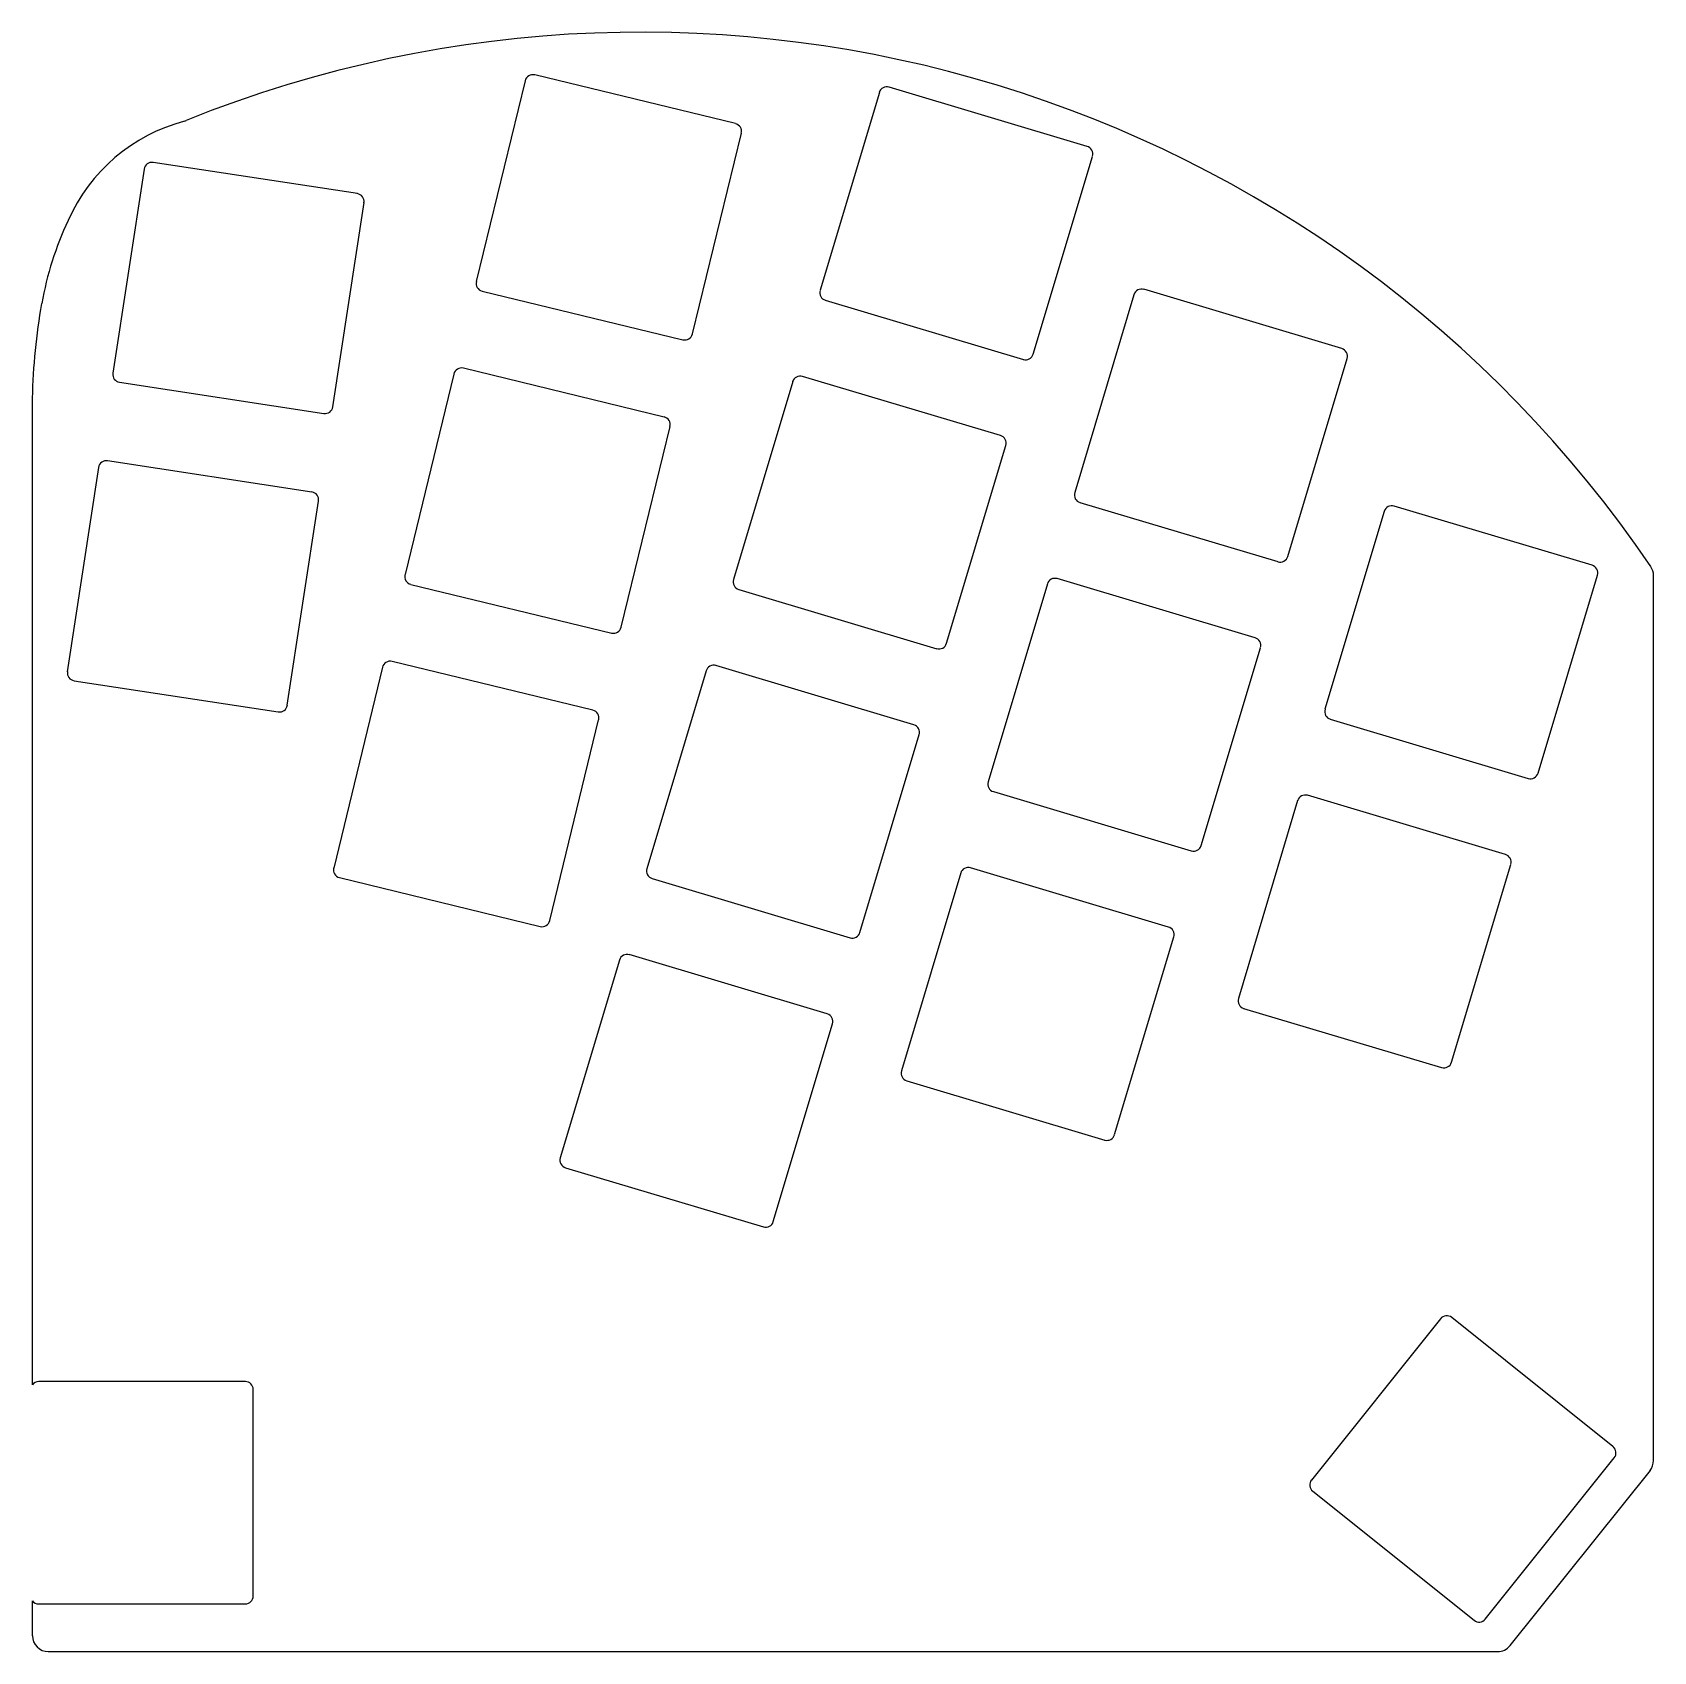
# Model space of a CAD drawing. Header units: millimetres. Extents: x 143 to 245, y -198 to -96.
import ezdxf

# ---------------------------------------------------------------- set-up
doc = ezdxf.new("R2010")
doc.units = ezdxf.units.MM

msp = doc.modelspace()

# ---------------------------------------------------------------- linework, layer by layer
for p, q in [((173.77, -99.39), (170.69, -112.02)), ((187, -102.09), (174.37, -99.02)), ((209.12, -103.52), (196.67, -99.79)), ((196.05, -100.13), (192.32, -112.58)), ((184.3, -115.33), (187.37, -102.7)), ((149.79, -104.95), (147.83, -117.8)), ((163.21, -106.49), (150.36, -104.53)), ((205.73, -116.6), (209.46, -104.15)), ((161.67, -119.91), (163.63, -107.06)), ((171.06, -112.63), (183.69, -115.7)), ((192.65, -113.21), (205.11, -116.93)), ((212.07, -112.86), (208.34, -125.31)), ((225.14, -116.25), (212.69, -112.52)), ((221.75, -129.33), (225.48, -116.88)), ((169.28, -117.85), (166.21, -130.48)), ((182.51, -120.56), (169.88, -117.48)), ((203.67, -121.72), (191.22, -118)), ((148.25, -118.37), (161.1, -120.33)), ((190.6, -118.33), (186.87, -130.79)), ((142.76, -181.47), (142.76, -119.38)), ((179.81, -133.79), (182.88, -121.16)), ((200.28, -134.8), (204.01, -122.35)), ((160.34, -125.28), (147.49, -123.32)), ((146.92, -123.74), (144.96, -136.59)), ((158.8, -138.7), (160.76, -125.85)), ((208.67, -125.94), (221.13, -129.66)), ((240.89, -129.89), (228.44, -126.16)), ((227.82, -126.5), (224.09, -138.95)), ((237.5, -142.97), (241.23, -130.52)), ((244.76, -186.25), (244.76, -130.54)), ((166.57, -131.09), (179.21, -134.16)), ((187.2, -131.41), (199.66, -135.14)), ((206.62, -131.06), (202.89, -143.52)), ((219.69, -134.45), (207.24, -130.73)), ((216.3, -147.53), (220.03, -135.08)), ((164.79, -136.31), (161.72, -148.95)), ((178.02, -139.02), (165.39, -135.95)), ((185.15, -136.53), (181.42, -148.99)), ((198.22, -139.93), (185.77, -136.2)), ((145.38, -137.16), (158.23, -139.12)), ((175.32, -152.25), (178.39, -139.62)), ((224.42, -139.58), (236.88, -143.31)), ((194.83, -153), (198.56, -140.55)), ((203.23, -144.14), (215.68, -147.87)), ((222.37, -144.7), (218.64, -157.16)), ((235.44, -148.09), (222.99, -144.37)), ((232.05, -161.17), (235.78, -148.72)), ((162.08, -149.55), (174.72, -152.62)), ((181.75, -149.61), (194.21, -153.34)), ((201.17, -149.26), (197.44, -161.72)), ((214.24, -152.66), (201.79, -148.93)), ((210.85, -165.73), (214.58, -153.28)), ((179.7, -154.74), (175.97, -167.19)), ((192.77, -158.13), (180.32, -154.4)), ((218.97, -157.78), (231.43, -161.51)), ((189.38, -171.2), (193.11, -158.75)), ((197.78, -162.34), (210.23, -166.07)), ((176.3, -167.81), (188.76, -171.54)), ((231.36, -177.32), (223.24, -187.47)), ((242.21, -185.36), (232.06, -177.24)), ((156.16, -181.27), (143.16, -181.27)), ((156.66, -194.77), (156.66, -181.77)), ((234.17, -196.22), (242.29, -186.07)), ((244.54, -186.88), (235.73, -197.89)), ((223.32, -188.17), (233.47, -196.3)), ((142.76, -197.27), (142.76, -195.07)), ((143.16, -195.27), (156.16, -195.27)), ((143.76, -198.27), (234.95, -198.27))]:
    msp.add_line(p, q)
for centre, radius, start, end in [((181.09, -173.12), 76.78, 34.1933, 111.9084), ((174.25, -99.51), 0.5, 76.3333, 166.3333), ((196.52, -100.27), 0.5, 73.3333, 163.3333), ((155.2, -112.71), 11.15, 104.9598, 156.0406), ((152.07, -100.97), 1, 284.9598, 291.9084), ((186.88, -102.58), 0.5, 346.3333, 76.3333), ((208.98, -104), 0.5, 343.3333, 73.3333), ((150.28, -105.03), 0.5, 81.3333, 171.3333), ((163.13, -106.99), 0.5, 351.3333, 81.3333), ((163.75, -117), 20.71, 154.796, 170.032), ((171.18, -112.14), 0.5, 166.3333, 256.3333), ((192.8, -112.73), 0.5, 163.3333, 253.3333), ((212.55, -113), 0.5, 73.3333, 163.3333), ((179.98, -120.04), 37.23, 169.7453, 178.9554), ((183.81, -115.21), 0.5, 256.3333, 346.3333), ((225, -116.73), 0.5, 343.3333, 73.3333), ((205.25, -116.46), 0.5, 253.3333, 343.3333), ((148.32, -117.88), 0.5, 171.3333, 261.3333), ((169.76, -117.97), 0.5, 76.3333, 166.3333), ((191.07, -118.48), 0.5, 73.3333, 163.3333), ((143.76, -119.38), 1, 178.9554, 180), ((161.17, -119.84), 0.5, 261.3333, 351.3333), ((182.39, -121.04), 0.5, 346.3333, 76.3333), ((203.53, -122.2), 0.5, 343.3333, 73.3333), ((147.42, -123.81), 0.5, 81.3333, 171.3333), ((160.27, -125.77), 0.5, 351.3333, 81.3333), ((208.82, -125.46), 0.5, 163.3333, 253.3333), ((228.3, -126.64), 0.5, 73.3333, 163.3333), ((221.27, -129.19), 0.5, 253.3333, 343.3333), ((166.69, -130.6), 0.5, 166.3333, 256.3333), ((240.75, -130.37), 0.5, 343.3333, 73.3333), ((243.76, -130.54), 1, 0, 34.1933), ((187.35, -130.93), 0.5, 163.3333, 253.3333), ((207.1, -131.21), 0.5, 73.3333, 163.3333), ((179.32, -133.67), 0.5, 256.3333, 346.3333), ((219.55, -134.93), 0.5, 343.3333, 73.3333), ((199.8, -134.66), 0.5, 253.3333, 343.3333), ((145.46, -136.66), 0.5, 171.3333, 261.3333), ((165.27, -136.43), 0.5, 76.3333, 166.3333), ((185.63, -136.68), 0.5, 73.3333, 163.3333), ((158.31, -138.62), 0.5, 261.3333, 351.3333), ((177.91, -139.5), 0.5, 346.3333, 76.3333), ((224.57, -139.1), 0.5, 163.3333, 253.3333), ((198.08, -140.41), 0.5, 343.3333, 73.3333), ((203.37, -143.66), 0.5, 163.3333, 253.3333), ((237.02, -142.83), 0.5, 253.3333, 343.3333), ((222.85, -144.85), 0.5, 73.3333, 163.3333), ((215.82, -147.39), 0.5, 253.3333, 343.3333), ((201.65, -149.41), 0.5, 73.3333, 163.3333), ((235.3, -148.57), 0.5, 343.3333, 73.3333), ((162.2, -149.06), 0.5, 166.3333, 256.3333), ((181.9, -149.13), 0.5, 163.3333, 253.3333), ((174.83, -152.14), 0.5, 256.3333, 346.3333), ((214.1, -153.14), 0.5, 343.3333, 73.3333), ((194.35, -152.86), 0.5, 253.3333, 343.3333), ((180.18, -154.88), 0.5, 73.3333, 163.3333), ((219.12, -157.3), 0.5, 163.3333, 253.3333), ((192.63, -158.61), 0.5, 343.3333, 73.3333), ((197.92, -161.86), 0.5, 163.3333, 253.3333), ((231.57, -161.03), 0.5, 253.3333, 343.3333), ((210.37, -165.59), 0.5, 253.3333, 343.3333), ((176.45, -167.33), 0.5, 163.3333, 253.3333), ((188.9, -171.06), 0.5, 253.3333, 343.3333), ((231.75, -177.63), 0.5, 51.3333, 141.3333), ((143.16, -181.77), 0.5, 90, 143.1301), ((156.16, -181.77), 0.5, 0, 90), ((241.9, -185.76), 0.5, 321.3333, 51.3333), ((243.76, -186.25), 1, 321.3333, 0), ((223.63, -187.78), 0.5, 141.3333, 231.3333), ((156.16, -194.77), 0.5, 270, 0), ((143.16, -194.77), 0.5, 216.8699, 270), ((233.78, -195.91), 0.5, 231.3333, 321.3333), ((143.76, -197.27), 1, 180, 270), ((234.95, -197.27), 1, 270, 321.3333)]:
    msp.add_arc(centre, radius, start, end)

doc.saveas('drawing.dxf')
